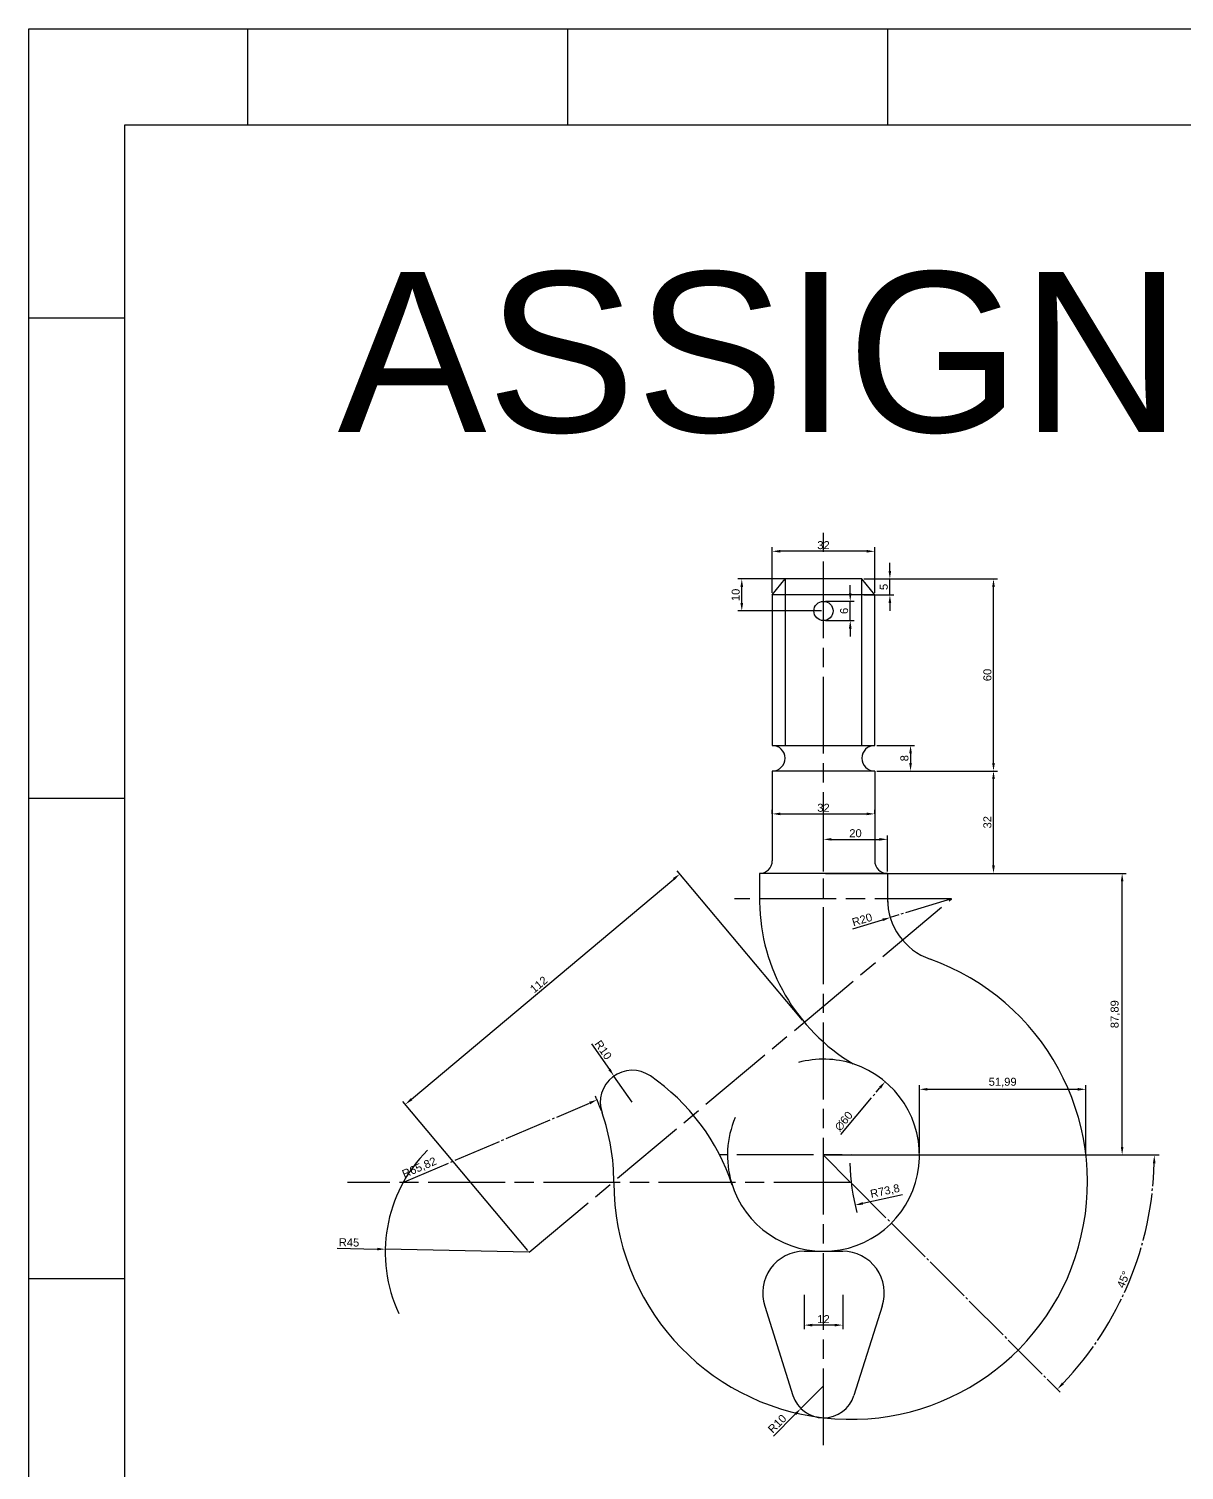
# Model space of a CAD drawing. Header units: millimetres. Extents: x 2995 to 3731, y 1142 to 1923.
# Drawn here: x 2994.6 to 3355.6, y 1472.8 to 1923 of the extents above; entities that cross this region are included whole.
import ezdxf

# ---------------------------------------------------------------- set-up
doc = ezdxf.new("R2010")
doc.units = ezdxf.units.MM
doc.linetypes.add('ACAD_ISO08W100', pattern=[36, 24, -3, 6, -3])
doc.linetypes.add('JIS_08_15', pattern=[17.25, 15, -0.75, 0.75, -0.75])
doc.styles.get("Standard").update_dxf_attribs({"font": 'arial.ttf'})
doc.dimstyles.new('ISO-25', dxfattribs={"dimtxt": 2.5, "dimasz": 2.5, "dimexe": 1.25, "dimexo": 0.625, "dimtad": 1, "dimtxsty": 'Standard', "dimcen": 2.5, "dimadec": 0, "dimazin": 0, "dimtfac": 1, "dimtmove": 0, "dimatfit": 3, "dimfxl": 1, "dimarcsym": 0})

# ---------------------------------------------------------------- blocks, each defined once
blk = doc.blocks.new('*D67')
at = {"color": 0, "lineweight": -2, "transparency": 16777216}
for p, q in [((3226.92, 1746.83), (3226.92, 1761.08)), ((3258.92, 1746.83), (3258.92, 1761.08)), ((3256.42, 1759.83), (3229.42, 1759.83))]:
    blk.add_line(p, q, dxfattribs=at)
at = {"color": 0, "transparency": 16777216}
for points in [[(3229.42, 1760.25), (3229.42, 1759.42), (3226.92, 1759.83)], [(3256.42, 1760.25), (3256.42, 1759.42), (3258.92, 1759.83)]]:
    blk.add_solid(points, dxfattribs=at)
at = {"layer": 'Defpoints', "color": 0, "transparency": 16777216}
for p in [(3226.92, 1759.83), (3226.92, 1746.21), (3258.92, 1746.21)]:
    blk.add_point(p, dxfattribs=at)
at = {"color": 0, "transparency": 16777216, "insert": (3242.92, 1761.74), "char_height": 2.5, "attachment_point": 5}
blk.add_mtext('32', dxfattribs=at)
blk = doc.blocks.new('*D68')
at = {"color": 0, "lineweight": -2, "transparency": 16777216}
for p, q in [((3242.29, 1751.21), (3216.14, 1751.21)), ((3217.39, 1743.71), (3217.39, 1748.71)), ((3242.29, 1741.21), (3216.14, 1741.21))]:
    blk.add_line(p, q, dxfattribs=at)
at = {"color": 0, "transparency": 16777216}
for points in [[(3216.97, 1748.71), (3217.8, 1748.71), (3217.39, 1751.21)], [(3216.97, 1743.71), (3217.8, 1743.71), (3217.39, 1741.21)]]:
    blk.add_solid(points, dxfattribs=at)
at = {"layer": 'Defpoints', "color": 0, "transparency": 16777216}
for p in [(3217.39, 1751.21), (3242.92, 1751.21), (3242.92, 1741.21)]:
    blk.add_point(p, dxfattribs=at)
at = {"color": 0, "transparency": 16777216, "insert": (3215.49, 1746.21), "char_height": 2.5, "attachment_point": 5, "rotation": 90}
blk.add_mtext('10', dxfattribs=at)
blk = doc.blocks.new('*D69')
at = {"color": 0, "lineweight": -2, "transparency": 16777216}
for p, q in [((3259.54, 1699.21), (3271.38, 1699.21)), ((3270.13, 1696.71), (3270.13, 1693.71)), ((3259.54, 1691.21), (3271.38, 1691.21))]:
    blk.add_line(p, q, dxfattribs=at)
at = {"color": 0, "transparency": 16777216}
for points in [[(3269.71, 1696.71), (3270.55, 1696.71), (3270.13, 1699.21)], [(3269.71, 1693.71), (3270.55, 1693.71), (3270.13, 1691.21)]]:
    blk.add_solid(points, dxfattribs=at)
at = {"layer": 'Defpoints', "color": 0, "transparency": 16777216}
for p in [(3258.92, 1699.21), (3258.92, 1691.21), (3270.13, 1691.21)]:
    blk.add_point(p, dxfattribs=at)
at = {"color": 0, "transparency": 16777216, "insert": (3268.23, 1695.21), "char_height": 2.5, "attachment_point": 5, "rotation": 90}
blk.add_mtext('8', dxfattribs=at)
blk = doc.blocks.new('*D70')
at = {"color": 0, "lineweight": -2, "transparency": 16777216}
for p, q in [((3255.54, 1751.21), (3297.3, 1751.21)), ((3296.05, 1693.71), (3296.05, 1748.71)), ((3259.54, 1691.21), (3297.3, 1691.21))]:
    blk.add_line(p, q, dxfattribs=at)
at = {"color": 0, "transparency": 16777216}
for points in [[(3295.63, 1748.71), (3296.46, 1748.71), (3296.05, 1751.21)], [(3295.63, 1693.71), (3296.46, 1693.71), (3296.05, 1691.21)]]:
    blk.add_solid(points, dxfattribs=at)
at = {"layer": 'Defpoints', "color": 0, "transparency": 16777216}
for p in [(3254.92, 1751.21), (3296.05, 1751.21), (3258.92, 1691.21)]:
    blk.add_point(p, dxfattribs=at)
at = {"color": 0, "transparency": 16777216, "insert": (3294.15, 1721.21), "char_height": 2.5, "attachment_point": 5, "rotation": 90}
blk.add_mtext('60', dxfattribs=at)
blk = doc.blocks.new('*D71')
at = {"color": 0, "lineweight": -2, "transparency": 16777216}
for p, q in [((3259.54, 1691.21), (3297.3, 1691.21)), ((3296.05, 1661.71), (3296.05, 1688.71)), ((3263.54, 1659.21), (3297.3, 1659.21))]:
    blk.add_line(p, q, dxfattribs=at)
at = {"color": 0, "transparency": 16777216}
for points in [[(3295.63, 1688.71), (3296.46, 1688.71), (3296.05, 1691.21)], [(3295.63, 1661.71), (3296.46, 1661.71), (3296.05, 1659.21)]]:
    blk.add_solid(points, dxfattribs=at)
at = {"layer": 'Defpoints', "color": 0, "transparency": 16777216}
for p in [(3258.92, 1691.21), (3296.05, 1691.21), (3262.92, 1659.21)]:
    blk.add_point(p, dxfattribs=at)
at = {"color": 0, "transparency": 16777216, "insert": (3294.15, 1675.21), "char_height": 2.5, "attachment_point": 5, "rotation": 90}
blk.add_mtext('32', dxfattribs=at)
blk = doc.blocks.new('*D72')
at = {"color": 0, "lineweight": -2, "transparency": 16777216}
for p, q in [((3242.92, 1659.83), (3242.92, 1671.12)), ((3262.92, 1659.83), (3262.92, 1671.12)), ((3245.42, 1669.87), (3260.42, 1669.87))]:
    blk.add_line(p, q, dxfattribs=at)
at = {"color": 0, "transparency": 16777216}
for points in [[(3245.42, 1670.29), (3245.42, 1669.46), (3242.92, 1669.87)], [(3260.42, 1670.29), (3260.42, 1669.46), (3262.92, 1669.87)]]:
    blk.add_solid(points, dxfattribs=at)
at = {"layer": 'Defpoints', "color": 0, "transparency": 16777216}
for p in [(3262.92, 1669.87), (3242.92, 1659.21), (3262.92, 1659.21)]:
    blk.add_point(p, dxfattribs=at)
at = {"color": 0, "transparency": 16777216, "insert": (3252.92, 1671.77), "char_height": 2.5, "attachment_point": 5}
blk.add_mtext('20', dxfattribs=at)
blk = doc.blocks.new('*D73')
at = {"color": 0, "lineweight": -2, "transparency": 16777216}
for p, q in [((3226.92, 1677.83), (3226.92, 1679.07)), ((3229.42, 1677.82), (3256.42, 1677.82)), ((3258.92, 1677.83), (3258.92, 1679.07))]:
    blk.add_line(p, q, dxfattribs=at)
at = {"color": 0, "transparency": 16777216}
for points in [[(3229.42, 1678.24), (3229.42, 1677.4), (3226.92, 1677.82)], [(3256.42, 1678.24), (3256.42, 1677.4), (3258.92, 1677.82)]]:
    blk.add_solid(points, dxfattribs=at)
at = {"layer": 'Defpoints', "color": 0, "transparency": 16777216}
for p in [(3226.92, 1677.21), (3258.92, 1677.82), (3258.92, 1677.21)]:
    blk.add_point(p, dxfattribs=at)
at = {"color": 0, "transparency": 16777216, "insert": (3242.92, 1679.72), "char_height": 2.5, "attachment_point": 5}
blk.add_mtext('32', dxfattribs=at)
blk = doc.blocks.new('*D74')
at = {"color": 0, "lineweight": -2, "transparency": 16777216}
for p, q in [((3251.28, 1746.71), (3251.28, 1749.21)), ((3243.54, 1744.21), (3252.53, 1744.21)), ((3251.28, 1738.21), (3251.28, 1744.21)), ((3243.54, 1738.21), (3252.53, 1738.21)), ((3251.28, 1735.71), (3251.28, 1733.21))]:
    blk.add_line(p, q, dxfattribs=at)
at = {"color": 0, "transparency": 16777216}
for points in [[(3250.87, 1746.71), (3251.7, 1746.71), (3251.28, 1744.21)], [(3250.87, 1735.71), (3251.7, 1735.71), (3251.28, 1738.21)]]:
    blk.add_solid(points, dxfattribs=at)
at = {"layer": 'Defpoints', "color": 0, "transparency": 16777216}
for p in [(3242.92, 1744.21), (3251.28, 1744.21), (3242.92, 1738.21)]:
    blk.add_point(p, dxfattribs=at)
at = {"color": 0, "transparency": 16777216, "insert": (3249.38, 1741.21), "char_height": 2.5, "attachment_point": 5, "rotation": 90}
blk.add_mtext('6', dxfattribs=at)
blk = doc.blocks.new('*D75')
at = {"color": 0, "lineweight": -2, "transparency": 16777216}
for p, q in [((3263.67, 1753.71), (3263.67, 1756.21)), ((3255.54, 1751.21), (3264.92, 1751.21)), ((3263.67, 1746.21), (3263.67, 1751.21)), ((3255.54, 1746.21), (3264.92, 1746.21)), ((3263.67, 1743.71), (3263.67, 1741.21))]:
    blk.add_line(p, q, dxfattribs=at)
at = {"color": 0, "transparency": 16777216}
for points in [[(3263.25, 1753.71), (3264.08, 1753.71), (3263.67, 1751.21)], [(3263.25, 1743.71), (3264.08, 1743.71), (3263.67, 1746.21)]]:
    blk.add_solid(points, dxfattribs=at)
at = {"layer": 'Defpoints', "color": 0, "transparency": 16777216}
for p in [(3254.92, 1751.21), (3263.67, 1751.21), (3254.92, 1746.21)]:
    blk.add_point(p, dxfattribs=at)
at = {"color": 0, "transparency": 16777216, "insert": (3261.77, 1748.71), "char_height": 2.5, "attachment_point": 5, "rotation": 90}
blk.add_mtext('5', dxfattribs=at)
blk = doc.blocks.new('*D55')
at = {"color": 0, "lineweight": -2, "transparency": 16777216}
for p, q in [((3114.16, 1588.69), (3196.13, 1657.47)), ((3236.36, 1613.41), (3197.24, 1660.03)), ((3150.56, 1541.42), (3111.44, 1588.04))]:
    blk.add_line(p, q, dxfattribs=at)
at = {"color": 0, "transparency": 16777216}
for points in [[(3195.86, 1657.79), (3196.39, 1657.15), (3198.04, 1659.07)], [(3113.89, 1589.01), (3114.43, 1588.37), (3112.24, 1587.08)]]:
    blk.add_solid(points, dxfattribs=at)
at = {"layer": 'Defpoints', "color": 0, "transparency": 16777216}
for p in [(3198.04, 1659.07), (3236.76, 1612.93), (3150.96, 1540.94)]:
    blk.add_point(p, dxfattribs=at)
at = {"color": 0, "transparency": 16777216, "insert": (3153.93, 1624.52), "char_height": 2.5, "attachment_point": 5, "rotation": 40}
blk.add_mtext('112', dxfattribs=at)
blk = doc.blocks.new('*D76')
at = {"color": 0, "lineweight": -2, "transparency": 16777216}
for p, q in [((3243.54, 1659.21), (3337.5, 1659.21)), ((3336.25, 1573.81), (3336.25, 1656.71)), ((3243.54, 1571.31), (3337.5, 1571.31))]:
    blk.add_line(p, q, dxfattribs=at)
at = {"color": 0, "transparency": 16777216}
for points in [[(3335.83, 1656.71), (3336.66, 1656.71), (3336.25, 1659.21)], [(3335.83, 1573.81), (3336.66, 1573.81), (3336.25, 1571.31)]]:
    blk.add_solid(points, dxfattribs=at)
at = {"layer": 'Defpoints', "color": 0, "transparency": 16777216}
for p in [(3242.92, 1659.21), (3336.25, 1659.21), (3242.92, 1571.31)]:
    blk.add_point(p, dxfattribs=at)
at = {"color": 0, "transparency": 16777216, "insert": (3334.12, 1615.26), "char_height": 2.5, "attachment_point": 5, "rotation": 90}
blk.add_mtext('87,89', dxfattribs=at)
blk = doc.blocks.new('*D56')
at = {"color": 0, "lineweight": -2, "transparency": 16777216}
for p, q in [((3090.99, 1542.16), (3103.47, 1541.91)), ((3150.96, 1540.94), (3105.97, 1541.86))]:
    blk.add_line(p, q, dxfattribs=at)
at = {"color": 0, "transparency": 16777216}
blk.add_solid([(3103.48, 1542.32), (3103.47, 1541.49), (3105.97, 1541.86)], dxfattribs=at)
at = {"layer": 'Defpoints', "color": 0, "transparency": 16777216}
for p in [(3105.97, 1541.86), (3150.96, 1540.94)]:
    blk.add_point(p, dxfattribs=at)
at = {"color": 0, "transparency": 16777216, "insert": (3094.65, 1543.98), "char_height": 2.5, "attachment_point": 5, "rotation": 358.8292}
blk.add_mtext('R45', dxfattribs=at)
blk = doc.blocks.new('*D57')
at = {"color": 0, "lineweight": -2, "transparency": 16777216}
blk.add_line((3267.58, 1558.85), (3255.23, 1556.16), dxfattribs=at)
at = {"color": 0, "transparency": 16777216}
blk.add_solid([(3255.14, 1556.57), (3255.32, 1555.76), (3252.78, 1555.63)], dxfattribs=at)
at = {"layer": 'Defpoints', "color": 0, "transparency": 16777216}
for p in [(3324.9, 1571.31), (3252.78, 1555.63)]:
    blk.add_point(p, dxfattribs=at)
at = {"color": 0, "transparency": 16777216, "insert": (3262.17, 1559.85), "char_height": 2.5, "attachment_point": 5, "rotation": 12.2646}
blk.add_mtext('R73,8', dxfattribs=at)
blk = doc.blocks.new('*D58')
at = {"color": 0, "lineweight": -2, "transparency": 16777216}
for p, q in [((3272.92, 1571.94), (3272.92, 1593.06)), ((3275.42, 1591.81), (3322.4, 1591.81)), ((3324.9, 1571.94), (3324.9, 1593.06))]:
    blk.add_line(p, q, dxfattribs=at)
at = {"color": 0, "transparency": 16777216}
for points in [[(3275.42, 1592.22), (3275.42, 1591.39), (3272.92, 1591.81)], [(3322.4, 1592.22), (3322.4, 1591.39), (3324.9, 1591.81)]]:
    blk.add_solid(points, dxfattribs=at)
at = {"layer": 'Defpoints', "color": 0, "transparency": 16777216}
for p in [(3324.9, 1591.81), (3272.92, 1571.31), (3324.9, 1571.31)]:
    blk.add_point(p, dxfattribs=at)
at = {"color": 0, "transparency": 16777216, "insert": (3298.91, 1593.93), "char_height": 2.5, "attachment_point": 5}
blk.add_mtext('51,99', dxfattribs=at)
blk = doc.blocks.new('*D77')
at = {"color": 0, "linetype": 'JIS_08_15', "lineweight": -2, "transparency": 16777216}
for p, q in [((3282.92, 1651.28), (3263.78, 1645.46)), ((3252.09, 1641.91), (3261.39, 1644.73))]:
    blk.add_line(p, q, dxfattribs=at)
at = {"color": 0, "linetype": 'JIS_08_15', "transparency": 16777216}
blk.add_solid([(3261.27, 1645.13), (3261.51, 1644.34), (3263.78, 1645.46)], dxfattribs=at)
at = {"layer": 'Defpoints', "color": 0, "linetype": 'JIS_08_15', "transparency": 16777216}
for p in [(3282.92, 1651.28), (3263.78, 1645.46)]:
    blk.add_point(p, dxfattribs=at)
at = {"color": 0, "linetype": 'JIS_08_15', "transparency": 16777216, "insert": (3254.99, 1644.78), "char_height": 2.5, "attachment_point": 5, "rotation": 16.909}
blk.add_mtext('R20', dxfattribs=at)
blk = doc.blocks.new('*D78')
at = {"color": 0, "linetype": 'JIS_08_15', "lineweight": -2, "transparency": 16777216}
blk.add_line((3251.85, 1562.28), (3316.87, 1497.25), dxfattribs=at)
blk.add_arc((3242.81, 1571.31), 103.49, 316.3841, 358.5578, dxfattribs=at)
at = {"color": 0, "linetype": 'JIS_08_15', "transparency": 16777216}
for points in [[(3345.85, 1568.71), (3346.69, 1568.7), (3346.3, 1571.21)], [(3318.03, 1499.63), (3317.44, 1500.21), (3315.99, 1498.13)]]:
    blk.add_solid(points, dxfattribs=at)
at = {"layer": 'Defpoints', "color": 0, "linetype": 'JIS_08_15', "transparency": 16777216}
for p in [(3210.45, 1571.34), (3242.92, 1571.21), (3347.79, 1571.21), (3251.41, 1562.72), (3332.42, 1519.54)]:
    blk.add_point(p, dxfattribs=at)
at = {"color": 0, "linetype": 'JIS_08_15', "transparency": 16777216, "insert": (3336.65, 1532.39), "char_height": 2.5, "attachment_point": 5, "rotation": 67.4709}
blk.add_mtext('45°', dxfattribs=at)
blk = doc.blocks.new('*D59')
at = {"color": 0, "linetype": 'JIS_08_15', "lineweight": -2, "transparency": 16777216}
for p, q in [((3242.92, 1499.21), (3235.87, 1492.11)), ((3227.25, 1483.45), (3234.1, 1490.34))]:
    blk.add_line(p, q, dxfattribs=at)
at = {"color": 0, "linetype": 'JIS_08_15', "transparency": 16777216}
blk.add_solid([(3233.81, 1490.64), (3234.4, 1490.05), (3235.87, 1492.11)], dxfattribs=at)
at = {"layer": 'Defpoints', "color": 0, "linetype": 'JIS_08_15', "transparency": 16777216}
for p in [(3242.92, 1499.21), (3235.87, 1492.11)]:
    blk.add_point(p, dxfattribs=at)
at = {"color": 0, "linetype": 'JIS_08_15', "transparency": 16777216, "insert": (3228.45, 1487.35), "char_height": 2.5, "attachment_point": 5, "rotation": 45.1579}
blk.add_mtext('R10', dxfattribs=at)
blk = doc.blocks.new('*D79')
at = {"color": 0, "linetype": 'JIS_08_15', "lineweight": -2, "transparency": 16777216}
for p, q in [((3236.92, 1527.58), (3236.92, 1516.9)), ((3248.92, 1527.58), (3248.92, 1516.9)), ((3246.42, 1518.15), (3239.42, 1518.15))]:
    blk.add_line(p, q, dxfattribs=at)
at = {"color": 0, "linetype": 'JIS_08_15', "transparency": 16777216}
for points in [[(3239.42, 1518.56), (3239.42, 1517.73), (3236.92, 1518.15)], [(3246.42, 1518.56), (3246.42, 1517.73), (3248.92, 1518.15)]]:
    blk.add_solid(points, dxfattribs=at)
at = {"layer": 'Defpoints', "color": 0, "linetype": 'JIS_08_15', "transparency": 16777216}
for p in [(3236.92, 1528.21), (3248.92, 1528.21), (3236.92, 1518.15)]:
    blk.add_point(p, dxfattribs=at)
at = {"color": 0, "linetype": 'JIS_08_15', "transparency": 16777216, "insert": (3242.92, 1520.03), "char_height": 2.5, "attachment_point": 5}
blk.add_mtext('12', dxfattribs=at)
blk = doc.blocks.new('*D80')
at = {"color": 0, "linetype": 'JIS_08_15', "lineweight": -2, "transparency": 16777216}
blk.add_line((3111.97, 1562.88), (3169.85, 1587.52), dxfattribs=at)
blk.add_arc((3111.59, 1562.72), 65.82, 19.8155, 24.1459, dxfattribs=at)
at = {"color": 0, "linetype": 'JIS_08_15', "transparency": 16777216}
blk.add_solid([(3169.68, 1587.9), (3170.01, 1587.13), (3172.15, 1588.5)], dxfattribs=at)
at = {"layer": 'Defpoints', "color": 0, "linetype": 'JIS_08_15', "transparency": 16777216}
for p in [(3172.15, 1588.5), (3111.59, 1562.72)]:
    blk.add_point(p, dxfattribs=at)
at = {"color": 0, "linetype": 'JIS_08_15', "transparency": 16777216, "insert": (3116.68, 1567.2), "char_height": 2.5, "attachment_point": 5, "rotation": 23.0578}
blk.add_mtext('R65,82', dxfattribs=at)
blk = doc.blocks.new('*D60')
at = {"color": 0, "linetype": 'JIS_08_15', "lineweight": -2, "transparency": 16777216}
for p, q in [((3170.47, 1605.98), (3176.02, 1598)), ((3183.16, 1587.74), (3177.45, 1595.95))]:
    blk.add_line(p, q, dxfattribs=at)
at = {"color": 0, "linetype": 'JIS_08_15', "transparency": 16777216}
blk.add_solid([(3176.36, 1598.24), (3175.68, 1597.76), (3177.45, 1595.95)], dxfattribs=at)
at = {"layer": 'Defpoints', "color": 0, "linetype": 'JIS_08_15', "transparency": 16777216}
for p in [(3177.45, 1595.95), (3183.16, 1587.74)]:
    blk.add_point(p, dxfattribs=at)
at = {"color": 0, "linetype": 'JIS_08_15', "transparency": 16777216, "insert": (3174.09, 1604.1), "char_height": 2.5, "attachment_point": 5, "rotation": 304.8176}
blk.add_mtext('R10', dxfattribs=at)
blk = doc.blocks.new('*D81')
at = {"color": 0, "linetype": 'JIS_08_15', "lineweight": -2, "transparency": 16777216}
blk.add_line((3248.34, 1577.68), (3260.57, 1592.29), dxfattribs=at)
at = {"color": 0, "linetype": 'JIS_08_15', "transparency": 16777216}
blk.add_solid([(3260.25, 1592.56), (3260.89, 1592.02), (3262.18, 1594.21)], dxfattribs=at)
at = {"layer": 'Defpoints', "color": 0, "linetype": 'JIS_08_15', "transparency": 16777216}
for p in [(3262.18, 1594.21), (3223.66, 1548.2)]:
    blk.add_point(p, dxfattribs=at)
at = {"color": 0, "linetype": 'JIS_08_15', "transparency": 16777216, "insert": (3249.25, 1581.84), "char_height": 2.5, "attachment_point": 5, "rotation": 50.0612}
blk.add_mtext('∅60', dxfattribs=at)

msp = doc.modelspace()

# ---------------------------------------------------------------- linework, layer by layer
for p, q in [((3063.007, 1893.015), (3063.007, 1923.015)), ((3163.007, 1893.015), (3163.007, 1923.015)), ((3263.007, 1893.015), (3263.007, 1923.015)), ((3226.917, 1746.206), (3230.917, 1751.206)), ((3254.917, 1751.206), (3230.917, 1751.206)), ((3230.917, 1751.206), (3230.917, 1699.206)), ((3254.917, 1699.206), (3254.917, 1751.206)), ((3258.917, 1746.206), (3254.917, 1751.206)), ((3258.917, 1746.206), (3226.917, 1746.206)), ((3226.917, 1746.206), (3226.917, 1699.206)), ((3258.917, 1699.206), (3258.917, 1746.206)), ((3226.917, 1699.206), (3258.917, 1699.206)), ((3258.917, 1691.206), (3226.917, 1691.206)), ((3226.917, 1691.206), (3226.917, 1663.206)), ((3258.917, 1691.206), (3258.917, 1663.206)), ((3262.917, 1659.206), (3222.917, 1659.206)), ((3222.917, 1659.206), (3222.917, 1650.295)), ((3242.917, 1659.206), (3242.917, 1659.206)), ((3262.917, 1659.206), (3262.917, 1650.295)), ((3242.917, 1571.312), (3242.884, 1571.325)), ((3242.917, 1571.206), (3242.884, 1571.325)), ((3242.917, 1571.206), (3251.405, 1562.717)), ((3236.917, 1541.206), (3248.917, 1541.206)), ((3224.589, 1524.078), (3233.38, 1496.199)), ((3261.244, 1524.078), (3252.454, 1496.199))]:
    msp.add_line(p, q)
at = {"lineweight": -2}
for p, q in [((2994.587, 1832.754), (3024.587, 1832.754)), ((2994.587, 1682.754), (3024.587, 1682.754)), ((2994.587, 1532.754), (3024.587, 1532.754))]:
    msp.add_line(p, q, dxfattribs=at)
at = {"linetype": 'ACAD_ISO08W100'}
for p, q in [((3242.917, 1480.653), (3242.917, 1767.505)), ((3150.964, 1540.937), (3282.917, 1651.278)), ((3282.917, 1651.278), (3215.086, 1651.278)), ((3347.79, 1571.206), (3210.449, 1571.345)), ((3251.405, 1562.717), (3094.216, 1562.717))]:
    msp.add_line(p, q, dxfattribs=at)
for points in [[(2994.587, 1923.015), (3731.427, 1923.015), (3731.427, 1142.492), (2994.587, 1142.492)], [(3024.587, 1893.015), (3701.427, 1893.015), (3701.427, 1172.492), (3024.587, 1172.492)]]:
    msp.add_lwpolyline(points, close=True)
msp.add_circle((3242.917, 1741.206), 3)
for centre, radius, start, end in [((3226.917, 1695.206), 4, 270, 90), ((3258.917, 1695.206), 4, 90, 270), ((3222.917, 1663.206), 4, 270, 0), ((3262.917, 1663.206), 4, 180, 270), ((3282.917, 1651.278), 60.008, 180.93838, 239.18807), ((3282.917, 1651.278), 20, 180, 250.41353), ((3251.405, 1562.717), 74, 180, 70.41353), ((3242.917, 1571.206), 30, 196.43628, 72.01593), ((3242.917, 1571.206), 30, 72.01593, 105.04587), ((3183.157, 1587.741), 10, 55.47914, 199.27143), ((3150.964, 1540.937), 66.806, 18.22042, 55.47914), ((3111.586, 1562.717), 65.819, 0, 19.27143), ((3242.917, 1571.206), 30, 156.92995, 196.42424), ((3150.964, 1540.937), 45, 135, 205.17967), ((3324.904, 1571.312), 73.805, 182.03268, 194.10042), ((3236.917, 1528.206), 13, 90, 198.51064), ((3248.917, 1528.206), 13, 341.48936, 90), ((3242.917, 1499.206), 10, 197.49963, 342.50037)]:
    msp.add_arc(centre, radius, start, end)

# ---------------------------------------------------------------- texts
at = {"color": 241, "true_color": 0xf37aa8}
msp.add_text('ASSIGNMENT 13', height=50, dxfattribs=at).set_placement((3091.081, 1797.081))

# ---------------------------------------------------------------- dimensions: what is measured, and where the dimension line sits
for base, p1, p2, picture, middle in [((3226.917, 1759.834), (3258.917, 1746.206), (3226.917, 1746.206), '*D67', (3242.917, 1761.737)), ((3258.917, 1677.821), (3226.917, 1677.206), (3258.917, 1677.206), '*D73', (3242.917, 1679.723)), ((3262.917, 1669.872), (3242.917, 1659.206), (3262.917, 1659.206), '*D72', (3252.917, 1671.774)), ((3324.904, 1591.805), (3272.917, 1571.312), (3324.904, 1571.312), '*D58', (3298.91, 1593.933))]:
    dim = msp.add_linear_dim(base=base, p1=p1, p2=p2, dimstyle='ISO-25')
    dim.commit()
    dim.dimension.update_dxf_attribs({"geometry": picture, "text_midpoint": middle})
for base, p1, p2, picture, middle in [((3263.666, 1751.206), (3254.917, 1746.206), (3254.917, 1751.206), '*D75', (3261.77, 1748.706)), ((3217.388, 1751.206), (3242.917, 1741.206), (3242.917, 1751.206), '*D68', (3215.486, 1746.206)), ((3296.048, 1751.206), (3258.917, 1691.206), (3254.917, 1751.206), '*D70', (3294.146, 1721.206)), ((3251.284, 1744.206), (3242.917, 1738.206), (3242.917, 1744.206), '*D74', (3249.382, 1741.206)), ((3270.13, 1691.206), (3258.917, 1699.206), (3258.917, 1691.206), '*D69', (3268.229, 1695.206)), ((3296.048, 1691.206), (3262.917, 1659.206), (3258.917, 1691.206), '*D71', (3294.145, 1675.206))]:
    dim = msp.add_linear_dim(base=base, p1=p1, p2=p2, angle=90, dimstyle='ISO-25')
    dim.commit()
    dim.dimension.update_dxf_attribs({"geometry": picture, "text_midpoint": middle})
for p1, p2, distance, picture, middle in [((3150.964, 1540.937), (3236.761, 1612.929), 60.237, '*D55', (3153.935, 1624.518)), ((3242.917, 1571.312), (3242.917, 1659.206), -93.329, '*D76', (3334.118, 1615.259))]:
    dim = msp.add_aligned_dim(p1=p1, p2=p2, distance=distance, dimstyle='ISO-25')
    dim.commit()
    dim.dimension.update_dxf_attribs({"geometry": picture, "text_midpoint": middle})
at = {"linetype": 'JIS_08_15'}
for center, mpoint, picture, middle in [((3282.917, 1651.278), (3263.781, 1645.461), '*D77', (3254.993, 1644.777)), ((3183.157, 1587.741), (3177.447, 1595.95), '*D60', (3174.093, 1604.103)), ((3242.917, 1499.206), (3235.865, 1492.115), '*D59', (3228.447, 1487.353))]:
    dim = msp.add_radius_dim(center=center, mpoint=mpoint, dimstyle='ISO-25', dxfattribs=at)
    dim.commit()
    dim.dimension.update_dxf_attribs({"geometry": picture, "text_midpoint": middle})
dim = msp.add_diameter_dim_2p(p1=(3223.658, 1548.204), p2=(3262.176, 1594.207), dimstyle='ISO-25', dxfattribs=at)
dim.commit()
dim.dimension.update_dxf_attribs({"geometry": '*D81', "text_midpoint": (3250.762, 1580.575), "dimtype": 163})
dim = msp.add_radius_dim(center=(3111.586, 1562.717), mpoint=(3172.147, 1588.496), dimstyle='ISO-25', dxfattribs=at)
dim.commit()
dim.dimension.update_dxf_attribs({"geometry": '*D80', "text_midpoint": (3117.516, 1565.241), "dimtype": 164})
dim = msp.add_angular_dim_2l(base=(3332.419, 1519.536), line1=((3347.79, 1571.206), (3210.449, 1571.345)), line2=((3242.917, 1571.206), (3251.405, 1562.717)), dimstyle='ISO-25', dxfattribs=at)
dim.commit()
dim.dimension.update_dxf_attribs({"geometry": '*D78', "text_midpoint": (3336.652, 1532.386)})
for center, mpoint, picture, middle in [((3324.904, 1571.312), (3252.784, 1555.634), '*D57', (3262.625, 1557.773)), ((3150.964, 1540.937), (3105.974, 1541.856), '*D56', (3094.61, 1542.089))]:
    dim = msp.add_radius_dim(center=center, mpoint=mpoint, dimstyle='ISO-25')
    dim.commit()
    dim.dimension.update_dxf_attribs({"geometry": picture, "text_midpoint": middle, "dimtype": 164})
dim = msp.add_linear_dim(base=(3236.917, 1518.145), p1=(3248.917, 1528.206), p2=(3236.917, 1528.206), dimstyle='ISO-25', dxfattribs=at)
dim.commit()
dim.dimension.update_dxf_attribs({"geometry": '*D79', "text_midpoint": (3242.917, 1520.026)})

doc.saveas('drawing.dxf')
